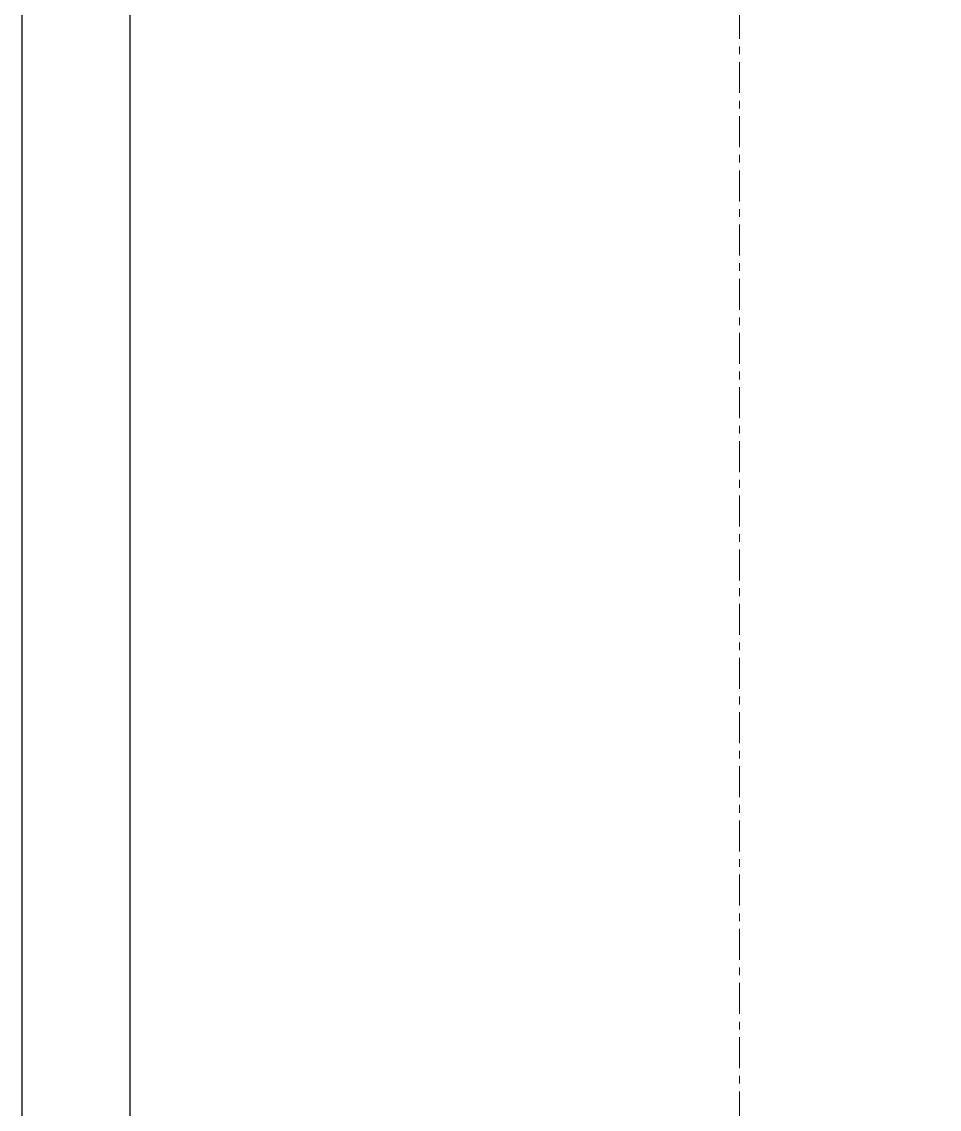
# Model space of a CAD drawing. Header units: inches. Extents: x -4061 to -1937, y 9836 to 11171.
# Drawn here: x -3492.92 to -3478.1, y 10318.52 to 10336.08 of the extents above; entities that cross this region are included whole.
import ezdxf

# ---------------------------------------------------------------- set-up
doc = ezdxf.new("R2010")
doc.units = ezdxf.units.IN
doc.header["$MEASUREMENT"] = 0
doc.linetypes.add('Grid Line 1_2_', pattern=[0.875, 0.5, -0.125, 0.125, -0.125])
for name, color, linetype, lineweight in [('0-1', 7, 'Continuous', 5), ('A-DOOR', 31, 'Continuous', 18), ('A-DOOR-6', 31, 'Continuous', 30), ('A-DOOR-7', 31, 'Continuous', 9), ('S-GRID-1', 1, 'Grid Line 1_2_', 9)]:
    doc.layers.add(name, color=color, linetype=linetype, lineweight=lineweight)

# ---------------------------------------------------------------- blocks, each defined once
blk = doc.blocks.new('CTR - 1st Phase - Shell_rvt-1-ENLARGED RCP - 1ST FLOOR PLAN - WEST')
at = {"layer": 'S-GRID-1'}
blk.add_line((-3481.324, 9836.18), (-3481.324, 11138.351), dxfattribs=at)
blk = doc.blocks.new('HOLLOW METAL - UNIT DOOR-1759293-ENLARGED RCP - 1ST FLOOR PLAN - WEST')
at = {"layer": 'A-DOOR-6'}
for p, q in [((16.25, 38.25), (16.25, 2.25)), ((18, 2.25), (18, 38.25))]:
    blk.add_line(p, q, dxfattribs=at)
at = {"layer": 'A-DOOR-7'}
blk.add_arc((18, 2.25), 36, 90, 180, dxfattribs=at)

msp = doc.modelspace()

# ---------------------------------------------------------------- block references
at = {"layer": '0-1'}
msp.add_blockref('CTR - 1st Phase - Shell_rvt-1-ENLARGED RCP - 1ST FLOOR PLAN - WEST', (0, 0), dxfattribs=at)
at = {"layer": 'A-DOOR', "rotation": 180}
msp.add_blockref('HOLLOW METAL - UNIT DOOR-1759293-ENLARGED RCP - 1ST FLOOR PLAN - WEST', (-3474.924, 10348.839), dxfattribs=at)

doc.saveas('drawing.dxf')
